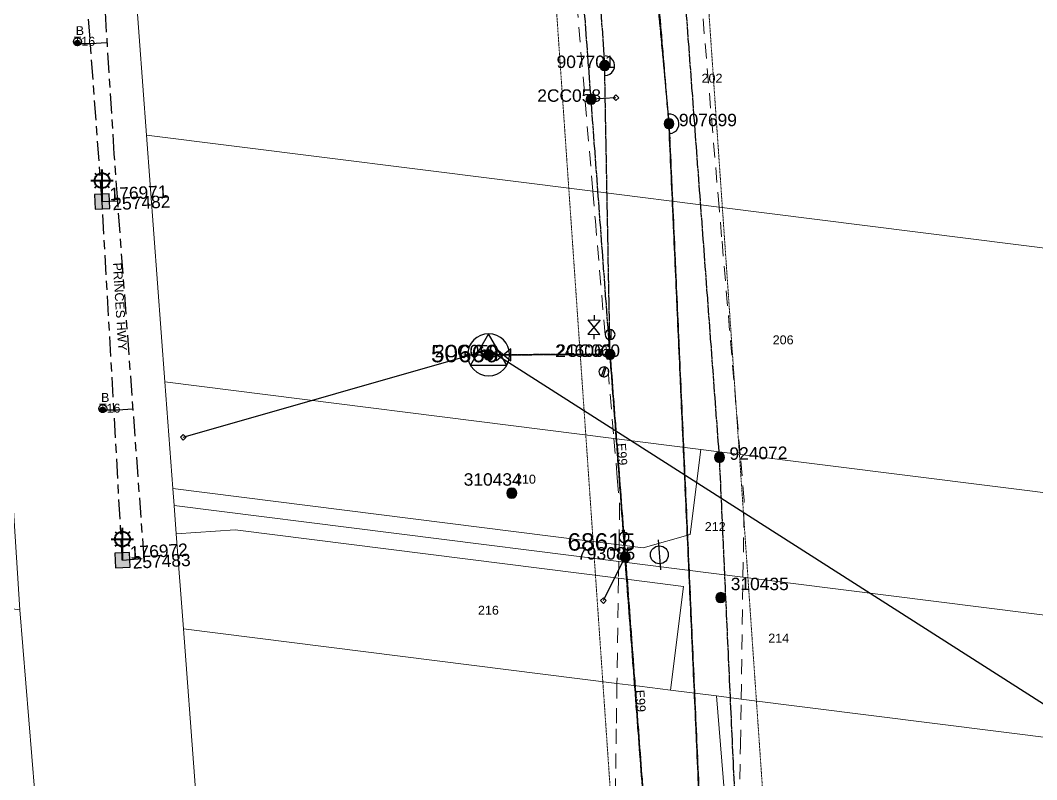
# Model space of a CAD drawing. Header units: metres. Extents: x 277863 to 282129, y 6130772 to 6135401.
# Drawn here: x 281090.3 to 281294.5, y 6133467.4 to 6133620.1 of the extents above; entities that cross this region are included whole.
import ezdxf
from ezdxf.enums import TextEntityAlignment as Align

# ---------------------------------------------------------------- set-up
doc = ezdxf.new("R2010")
doc.units = ezdxf.units.M
for name, pattern in [('Cable Exist OH', [1, 1, 0]), ('Cable Exist UG', [8.2, 4, -1.2, 1.8, -1.2]), ('Dash', [5, 3, -2]), ('HIDDEN', [0.375, 0.25, -0.125]), ('HIDDEN2', [0.1875, 0.125, -0.0625])]:
    doc.linetypes.add(name, pattern=pattern)
doc.layers.get('0').update_dxf_attribs({"color": 6})
for name, color, linetype, lineweight in [('Cadastre Easements_SP_EXT', 9, 'Continuous', 5), ('Cadastre Land Parcels_SP_EXT', 9, 'Continuous', 5), ('Cadastre Other Property_SP_EXT', 9, 'HIDDEN', 5), ('Cadastre Roads_SP_EXT', 9, 'Continuous', 5)]:
    doc.layers.add(name, color=color, linetype=linetype, lineweight=lineweight)
for name, color, linetype in [('Duct_SP_EXT', 7, 'Continuous'), ('Equip_LV_EXT', 7, 'Continuous'), ('Equip_SP_HV_EXT', 7, 'Continuous'), ('Equip_SP_LV_EXT', 7, 'Continuous'), ('Equip_SP_SL_EXT', 7, 'Continuous'), ('Mains_HV_EXT', 7, 'Continuous'), ('Mains_LV_EXT', 7, 'Continuous'), ('Mains_SL_EXT', 7, 'Continuous'), ('Mains_TR_EXT', 7, 'Continuous'), ('Services_SP_EXT', 7, 'Continuous'), ('Sub_SP_TR_HV_LV_EXT', 7, 'Continuous'), ('SupportsOH_SP_TR_HV_LV_SL_EXT', 7, 'Continuous'), ('SupportsUG_SP_LV_SL_EXT', 7, 'Continuous'), ('Trench_SP_EXT', 7, 'Continuous')]:
    doc.layers.add(name, color=color, linetype=linetype)
doc.styles.add('COLUMN_LABEL', font='arial.ttf')
doc.styles.add('HVSW_LABEL', font='arial.ttf')
doc.styles.add('iecARIAL', font='arial.ttf', dxfattribs={"height": 2})
doc.styles.add('POLE_LABEL', font='arial.ttf')
doc.styles.get("Standard").update_dxf_attribs({"font": 'arial.ttf'})

# ---------------------------------------------------------------- blocks, each defined once
blk = doc.blocks.new('SUB_POLE_EXT')
blk.add_wipeout([(0, 4.22), (0.42, 4.2), (0.83, 4.14), (1.21, 4.05), (1.62, 3.9), (1.99, 3.72), (2.35, 3.51), (2.68, 3.26), (2.99, 2.99), (3.28, 2.66), (3.52, 2.34), (3.76, 1.92), (3.9, 1.62), (4.04, 1.23), (4.18, 0.63), (4.22, 0), (4.18, -0.61), (4.06, -1.15), (3.9, -1.62), (3.58, -2.24), (3.22, -2.73), (2.97, -3.01), (2.68, -3.26), (2.36, -3.5), (2, -3.72), (1.64, -3.89), (1.25, -4.03), (0.82, -4.14), (0.42, -4.2), (0, -4.22), (-0.41, -4.2), (-0.8, -4.15), (-1.21, -4.05), (-1.62, -3.9), (-1.99, -3.73), (-2.35, -3.51), (-2.68, -3.26), (-2.96, -3.02), (-3.23, -2.72), (-3.51, -2.35), (-3.71, -2.01), (-3.91, -1.6), (-4.05, -1.21), (-4.16, -0.76), (-4.22, -0.14), (-4.21, 0.39), (-4.14, 0.83), (-4.03, 1.27), (-3.9, 1.63), (-3.71, 2.02), (-3.5, 2.37), (-3.28, 2.67), (-2.99, 2.99), (-2.68, 3.27), (-2.33, 3.52), (-1.98, 3.73), (-1.63, 3.9), (-1.2, 4.05), (-0.78, 4.15), (-0.4, 4.21)])
blk.add_line((2.16, 0.48), (2.16, 0.48, 0))
blk.add_lwpolyline([(-4.22, 0, 1), (4.22, 0, 1)], format="xyb", close=True)
blk.add_lwpolyline([(2.14, 0.52), (0, 4.22), (-3.66, -2.11), (3.66, -2.11)], close=True)
for tag, height, flags, p in [('ASSET_NUM', 3.5, 8, (2, 2)), ('STREET_CODE', 0.2, 9, (1.5, 0)), ('CONSTRUCTED_VOLTAGE', 0.2, 9, (1.5, -0.2)), ('OPERATING_VOLTAGE', 0.2, 9, (1.5, -0.6)), ('OPERATED_BY', 0.2, 9, (1.5, -0.8)), ('ORIENTATION', 0.2, 9, (1.5, -1.2)), ('OWNED_BY', 0.2, 9, (1.5, -1.4)), ('SECONDARY_VOLTAGE', 0.2, 9, (1.5, -1.6)), ('STATE', 0.2, 9, (1.5, -1.8)), ('SUBSTATION_TYPE', 0.2, 9, (1.5, -2)), ('NO_PHASES', 0.2, 9, (1.5, -0.4)), ('MAINTAINED_BY', 0.2, 9, (1.5, -1)), ('STREETNAME', 0.2, 9, (1.5, -2.8)), ('SUBURB', 0.2, 9, (1.5, -3)), ('Z', 0.2, 1, (1.5, -3.4)), ('USAGE', 0.2, 9, (1.5, -2.2)), ('LEGEND', 0.2, 9, (1.5, -2.4)), ('LOCATION', 0.2, 9, (1.5, -2.6)), ('NOTES', 0.2, 9, (1.5, -3.2))]:
    blk.add_attdef(tag, text='', height=height, dxfattribs=dict(flags=flags)).set_placement(p, align=Align.MIDDLE_LEFT)
blk = doc.blocks.new('COLUMN_EXT')
blk.add_hatch(color=256).paths.add_polyline_path([(-1.49, 1.48), (-1.49, -1.49), (1.48, -1.49), (1.48, 1.48)])
blk.add_lwpolyline([(-1.49, -1.49), (1.48, -1.49), (1.48, 1.48), (-1.49, 1.48)], close=True)
for tag, height, style, flags, p in [('ASSET_NUM', 2.5, 'COLUMN_LABEL', 8, (2, 2)), ('STRUCTURE_PLANT_NUMBER', 0.2, 'POLE_LABEL', 9, (1.81, 0.03)), ('STREET_CODE', 0.2, 'COLUMN_LABEL', 9, (1.81, -0.2))]:
    blk.add_attdef(tag, text='', height=height, dxfattribs=dict(style=style, flags=flags)).set_placement(p, align=Align.MIDDLE_LEFT)
at = {"flags": 9}
for tag, p in [('COLUMN_TYPE', (1.81, -0.4)), ('OWNED_BY', (1.81, -0.6)), ('STATE', (1.81, -0.8)), ('USAGE', (1.81, -1)), ('STREETNAME', (1.81, -1.6)), ('SUBURB', (1.81, -1.8)), ('LEGEND', (1.81, -1.2)), ('LOCATION', (1.81, -1.4)), ('NOTES', (1.81, -2))]:
    blk.add_attdef(tag, text='', height=0.2, dxfattribs=at).set_placement(p, align=Align.MIDDLE_LEFT)
at = {"flags": 1}
blk.add_attdef('Z', (1.81, -2.35), '', height=0.2, dxfattribs=at)
blk = doc.blocks.new('DUCT_EXT')
blk.add_circle((0, 0.8), 0.8)
at = {"flags": 1}
blk.add_attdef('Z', (0, 0), '', height=0.2, dxfattribs=at)
at = {"flags": 9}
for tag, p in [('DUCT_CODE', (0, 0)), ('XSECT_TYPE', (0, -0.2)), ('STATE', (0, -0.6)), ('FB_REFERENCE', (0, -0.4)), ('NOTES', (0, -0.8))]:
    blk.add_attdef(tag, text='', height=0.2, dxfattribs=at).set_placement(p, align=Align.MIDDLE_LEFT)
blk = doc.blocks.new('LV_OH_LINKS_DISTFUSE_EXT')
for p, q in [((0, 0), (0.96, 0)), ((3.84, 0), (4.8, 0))]:
    blk.add_line(p, q)
blk.add_lwpolyline([(3.84, -1.2), (3.84, 1.2), (0.96, -1.2), (0.96, 1.2)], close=True)
at = {"flags": 9}
for tag, p in [('ACTUAL_STATUS', (0, 0)), ('CONSTRUCTED_VOLTAGE', (0, -0.2)), ('OPERATING_VOLTAGE', (0, -0.6)), ('ORIENTATION', (0, -0.8)), ('OWNED_BY', (0, -1)), ('STATE', (0, -1.2)), ('SWITCH_TYPE', (0, -1.4)), ('NO_PHASES', (0, -0.4)), ('USAGE', (0, -1.6)), ('NOTES', (0, -1.8))]:
    blk.add_attdef(tag, text='', height=0.2, dxfattribs=at).set_placement(p, align=Align.MIDDLE_LEFT)
at = {"flags": 1}
blk.add_attdef('Z', (0, 0), '', height=0.2, dxfattribs=at)
blk = doc.blocks.new('LV_OH_LINKS_OPEN_EXT')
for p, q in [((-0.17, 4.97), (-0.17, 5.46)), ((0.17, 4.97), (0.17, 5.46)), ((-0.17, 3), (-0.17, 2.5)), ((0.17, 3), (0.17, 2.5))]:
    blk.add_line(p, q)
blk.add_lwpolyline([(0, 2.99, 1), (0, 4.98, 1)], format="xyb", close=True)
at = {"flags": 9}
for tag, p in [('ACTUAL_STATUS', (0, 0)), ('CONSTRUCTED_VOLTAGE', (0, -0.2)), ('OPERATING_VOLTAGE', (0, -0.6)), ('ORIENTATION', (0, -0.8)), ('OWNED_BY', (0, -1)), ('STATE', (0, -1.2)), ('SWITCH_TYPE', (0, -1.4)), ('NO_PHASES', (0, -0.4)), ('USAGE', (0, -1.6)), ('LEGEND', (0, -1.8)), ('NOTES', (0, -2))]:
    blk.add_attdef(tag, text='', height=0.2, dxfattribs=at).set_placement(p, align=Align.MIDDLE_LEFT)
at = {"flags": 1}
blk.add_attdef('Z', (0, 0), '', height=0.2, dxfattribs=at)
blk = doc.blocks.new('LV_OH_LINKS_CLOSED_EXT')
for p, q in [((-0.17, 4.97), (-0.17, 3)), ((0.17, 4.97), (0.17, 3))]:
    blk.add_line(p, q)
blk.add_lwpolyline([(0, 2.99, 1), (0, 4.98, 1)], format="xyb", close=True)
at = {"flags": 9}
for tag, p in [('ACTUAL_STATUS', (0, 0)), ('CONSTRUCTED_VOLTAGE', (0, -0.2)), ('OPERATING_VOLTAGE', (0, -0.6)), ('ORIENTATION', (0, -0.8)), ('OWNED_BY', (0, -1)), ('STATE', (0, -1.2)), ('SWITCH_TYPE', (0, -1.4)), ('NO_PHASES', (0, -0.4)), ('USAGE', (0, -1.6)), ('NOTES', (0, -1.8))]:
    blk.add_attdef(tag, text='', height=0.2, dxfattribs=at).set_placement(p, align=Align.MIDDLE_LEFT)
at = {"flags": 1}
blk.add_attdef('Z', (0, 0), '', height=0.2, dxfattribs=at)
blk = doc.blocks.new('SL_LANTERN_EXT')
at = {"lineweight": 40}
for p, q in [((0, 1.97), (0, 6.47)), ((-2.25, 4.22), (2.25, 4.22)), ((-1.46, 5.68), (-1.06, 5.28)), ((1.46, 5.68), (1.06, 5.28)), ((-1.46, 2.76), (-1.06, 3.16)), ((0, 0), (0, 2.72)), ((1.46, 2.76), (1.06, 3.16))]:
    blk.add_line(p, q, dxfattribs=at)
blk.add_circle((0, 4.22), 1.5, dxfattribs=at)
at = {"style": 'iecARIAL', "flags": 8}
blk.add_attdef('ASSET_NUM', (1.5, 1.5), '', height=2.5, dxfattribs=at)
for tag, p, height, flags in [('OPERATING_VOLTAGE', (0.98, -1.65), 0.2, 9), ('ORIENTATION', (0.98, -1.85), 0.2, 9), ('OWNED_BY', (0.98, -2.05), 0.2, 9), ('CONSTRUCTED_VOLTAGE', (0.98, -0.65), 0.2, 9), ('CONTROL_TYPE', (0.98, -0.85), 0.2, 9), ('LANTERN_PURPOSE', (0.98, -1.05), 0.2, 9), ('LANTERN_TYPE', (0.98, -1.25), 0.2, 9), ('NO_PHASES', (0.98, -1.45), 0.2, 9), ('LNUMBER', (2.18, -3.25), 2.5, 8), ('STATE', (0.98, -2.25), 0.2, 9), ('USAGE', (0.98, -2.45), 0.2, 9), ('CEXIST', (0.98, -2.65), 0.2, 9), ('CNEW', (0.98, -2.85), 0.2, 9), ('CNUMBER', (0.98, -3.05), 0.2, 9), ('CREMOVE', (0.98, -3.25), 0.2, 9), ('CREPLACE', (0.98, -3.45), 0.2, 9), ('LKINGHEIGHT', (0.98, -3.65), 0.2, 9), ('LBRACKET', (0.98, -3.85), 0.2, 9), ('LBRACKETVOCAB', (0.98, -4.05), 0.2, 9), ('LCATEGORY', (0.98, -4.25), 0.2, 9), ('LCHARGE1', (0.98, -4.45), 0.2, 9), ('LCHARGE1PERCENT', (0.98, -4.65), 0.2, 9), ('LCHARGE2', (0.98, -4.85), 0.2, 9), ('LCHARGE2PERCENT', (0.98, -5.05), 0.2, 9), ('LCHARGE3', (0.98, -5.25), 0.2, 9), ('LCHARGE3PERCENT', (0.98, -5.45), 0.2, 9), ('LEXIST', (0.98, -5.65), 0.2, 9), ('LLAMP', (0.98, -5.85), 0.2, 9), ('LLAMPVOCAB', (0.98, -6.05), 0.2, 9), ('LMAST', (0.98, -6.25), 0.2, 9), ('LMASTVOCAB', (0.98, -6.45), 0.2, 9), ('LNEW', (0.98, -6.65), 0.2, 9), ('LANTNUMBER', (0.98, -6.85), 0.2, 9), ('LOUTREACH', (0.98, -7.25), 0.2, 9), ('LOUTREACHVOCAB', (0.98, -7.45), 0.2, 9), ('LRATECODE', (0.98, -7.65), 0.2, 9), ('LREMOVE', (0.98, -7.85), 0.2, 9), ('LREPLACE', (0.98, -8.05), 0.2, 9), ('LTYPE', (0.98, -8.25), 0.2, 9), ('STREETNAME', (0.98, -9.25), 0.2, 9), ('SUBURB', (0.98, -9.45), 0.2, 1), ('LTYPEVOCAB', (0.98, -8.45), 0.2, 9), ('LEGEND', (0.98, -8.65), 0.2, 9), ('LOCATION', (0.98, -8.85), 0.2, 9), ('NOTES', (0.98, -9.05), 0.2, 9)]:
    blk.add_attdef(tag, p, '', height=height, dxfattribs=dict(flags=flags))
blk = doc.blocks.new('CCP_EXT')
at = {"flags": 9}
for tag, p in [('STATE', (0, -1.8)), ('NOTES', (0, -2))]:
    blk.add_attdef(tag, text='', height=0.2, dxfattribs=at).set_placement(p, align=Align.MIDDLE_LEFT)
blk.add_wipeout([(0, 0.57), (0.57, 0), (0, -0.57), (-0.57, 0)])
blk.add_lwpolyline([(-0.57, 0), (0, 0.57), (0.57, 0), (0, -0.57), (-0.57, 0)])
at = {"flags": 1}
blk.add_attdef('Z', (0, 0), '', height=0.2, dxfattribs=at)
at = {"flags": 9}
for tag, p in [('CCP_TYPE', (0, 0)), ('CONSTRUCTED_VOLTAGE', (0, -0.2)), ('OPERATING_VOLTAGE', (0, -0.6)), ('ORIENTATION', (0, -0.8)), ('OWNED_BY', (0, -1)), ('NO_PHASES', (0, -0.4)), ('USAGE', (0, -1.2)), ('LEGEND', (0, -1.4)), ('LIFE_SUPPORT', (0, -1.6))]:
    blk.add_attdef(tag, text='', height=0.2, dxfattribs=at).set_placement(p, align=Align.MIDDLE_LEFT)
blk = doc.blocks.new('POLE_EXT')
blk.add_hatch(color=256).paths.add_polyline_path([(-1, 0, 1), (1, 0, 1)])
blk.add_lwpolyline([(-1, 0, 1), (1, 0, 1)], format="xyb", close=True)
for tag, height, flags, p in [('pNumber', 2.5, 8, (-17.84, 2.07)), ('OWNED_BY', 0.2, 9, (1.35, -0.4)), ('SPECIAL_USE', 0.2, 9, (1.35, -0.8)), ('STATE', 0.2, 9, (1.35, -1)), ('cLV', 0.2, 9, (1.35, -1.4)), ('hDepth', 0.2, 9, (1.35, -1.6)), ('hDia', 0.2, 9, (1.35, -1.8)), ('cHV', 0.2, 9, (1.35, -2)), ('PARENT', 0.2, 9, (1.35, -0.6)), ('USAGE', 0.2, 9, (1.35, -1.2)), ('cLinedev', 0.2, 9, (1.35, -3.4)), ('pExisting', 0.2, 9, (1.35, -3.8)), ('LBRACKET', 0.2, 9, (1.35, -2.2)), ('LExisting', 0.2, 9, (1.35, -2.4)), ('LANTNUMBER', 0.2, 9, (1.35, -2.6)), ('LOther', 0.2, 9, (1.35, -2.8)), ('LRemove', 0.2, 9, (1.35, -3)), ('LEGEND', 0.2, 9, (1.35, -3.2)), ('LOCATION', 0.2, 9, (1.35, -3.6)), ('PFNUMBER', 0.2, 9, (1.35, -4)), ('pFooting', 0.2, 9, (1.35, -4.4)), ('pNew', 0.2, 9, (1.35, -4.6)), ('pRelocate', 0.2, 9, (1.35, -5)), ('pRemove', 0.2, 9, (1.35, -5.2)), ('pReplace', 0.2, 9, (1.35, -5.4)), ('pStay', 0.2, 9, (1.35, -5.6)), ('pType', 0.2, 9, (1.35, -5.8)), ('cspan', 0.2, 9, (1.35, -6)), ('STREETNAME', 0.2, 9, (1.35, -6.2)), ('NEWPFNUMBER', 0.2, 9, (1.35, -4.2)), ('SUBURB', 0.2, 9, (1.35, -6.4)), ('OPERATED_BY', 0.2, 9, (1.36, -7.01)), ('NOTES', 0.2, 9, (1.35, -6.6)), ('MAINTAINED_BY', 0.2, 9, (1.36, -6.81))]:
    blk.add_attdef(tag, text='', height=height, dxfattribs=dict(flags=flags)).set_placement(p, align=Align.MIDDLE_LEFT)
at = {"style": 'POLE_LABEL'}
for tag, height, flags, p in [('ASSET_NUM', 2.5, 8, (2, 2)), ('STRUCTURE_PLANT_NUMBER', 0.2, 9, (1.35, 0.03)), ('STREET_CODE', 0.2, 9, (1.35, -0.2))]:
    blk.add_attdef(tag, text='', height=height, dxfattribs=dict(at, flags=flags)).set_placement(p, align=Align.MIDDLE_LEFT)
at = {"flags": 1}
blk.add_attdef('Z', (1.35, -7.33), '', height=0.2, dxfattribs=at)
blk = doc.blocks.new('HV_DOF_CLOSED_EXT')
for p, q in [((0, 7.9), (0, 6.94)), ((0, 4.06), (0, 3.1))]:
    blk.add_line(p, q)
blk.add_lwpolyline([(-1.2, 4.06), (1.2, 4.06), (-1.2, 6.94), (1.2, 6.94)], close=True)
for tag, height, flags, p in [('ASSET_NUM', 2.5, 8, (2, 2)), ('STREET_CODE', 0.2, 9, (1.5, 0)), ('ACTUAL_STATUS', 0.2, 9, (1.5, -0.2)), ('CONSTRUCTED_VOLTAGE', 0.2, 9, (1.5, -0.4)), ('OPERATING_VOLTAGE', 0.2, 9, (1.5, -0.8)), ('ORIENTATION', 0.2, 9, (1.5, -1)), ('OWNED_BY', 0.2, 9, (1.5, -1.2)), ('OPERATED_BY', 0.2, 9, (1.5, -1.4)), ('STATE', 0.2, 9, (1.5, -1.8)), ('SWITCH_TYPE', 0.2, 9, (1.5, -2)), ('NO_PHASES', 0.2, 9, (1.5, -0.6)), ('MAINTAINED_BY', 0.2, 9, (1.5, -1.6)), ('STREETNAME', 0.2, 9, (1.5, -2.8)), ('SUBURB', 0.2, 9, (1.5, -3)), ('Z', 0.2, 1, (1.5, -3.6)), ('USAGE', 0.2, 9, (1.5, -2.2)), ('LEGEND', 0.2, 9, (1.5, -2.4)), ('LOCATION', 0.2, 9, (1.5, -2.6)), ('NOTES', 0.2, 9, (1.5, -3.2)), ('LABEL_ALIGNMENT', 0.2, 9, (1.5, -3.4))]:
    blk.add_attdef(tag, text='', height=height, dxfattribs=dict(flags=flags)).set_placement(p, align=Align.MIDDLE_LEFT)
blk = doc.blocks.new('HV_ABS_CLOSED_EXT')
blk.add_line((-3, 6.87), (3, 6.87))
blk.add_circle((0, 6.87), 1.8)
at = {"style": 'HVSW_LABEL'}
for tag, height, flags, p in [('ASSET_NUM', 3.5, 8, (2, 2)), ('STREET_CODE', 0.2, 9, (0, -0.2))]:
    blk.add_attdef(tag, text='', height=height, dxfattribs=dict(at, flags=flags)).set_placement(p, align=Align.MIDDLE_LEFT)
at = {"flags": 1}
blk.add_attdef('Z', (0, 0), '', height=0.2, dxfattribs=at)
at = {"flags": 9}
for tag, p in [('ACTUAL_STATUS', (0, -0.4)), ('CONSTRUCTED_VOLTAGE', (0, -0.6)), ('OPERATING_VOLTAGE', (0, -1)), ('ORIENTATION', (0, -1.2)), ('OWNED_BY', (0, -1.4)), ('STATE', (0, -1.6)), ('SWITCH_TYPE', (0, -1.8)), ('NO_PHASES', (0, -0.8)), ('USAGE', (0, -2)), ('STREETNAME', (0, -2.6)), ('SUBURB', (0, -2.8)), ('LEGEND', (0, -2.2)), ('LOCATION', (0, -2.4)), ('NOTES', (0, -3))]:
    blk.add_attdef(tag, text='', height=0.2, dxfattribs=at).set_placement(p, align=Align.MIDDLE_LEFT)
blk = doc.blocks.new('CABLE_LARGE_EXT')
h = blk.add_hatch(color=256)
edge = h.paths.add_edge_path()
edge.add_arc((0, 0.55), 0.55, 0, 360)
blk.add_circle((0, 0.55), 0.55)
at = {"flags": 1}
blk.add_attdef('Z', (0, 0), '', height=0.2, dxfattribs=at)
at = {"flags": 9}
for tag, p in [('COND_CODE', (0, 0)), ('STATE', (0, -0.4)), ('XSECT_SIZE', (0, -0.6)), ('FB_REFERENCE', (0, -0.2)), ('NOTES', (0, -0.8))]:
    blk.add_attdef(tag, text='', height=0.2, dxfattribs=at).set_placement(p, align=Align.MIDDLE_LEFT)

msp = doc.modelspace()

# ---------------------------------------------------------------- linework, layer by layer
at = {"layer": 'Cadastre Land Parcels_SP_EXT', "linetype": 'Continuous'}
for points in [[(281366.12, 6133614.59), (281226.42, 6133632.19), (281201.05, 6133635.39), (281111.94, 6133646.61), (281115.63, 6133596.98), (281205.3, 6133585.68), (281230.66, 6133582.49), (281360.03, 6133566.19), (281366.12, 6133614.59)], [(281224.83, 6133516.7), (281226.99, 6133533.79), (281209.53, 6133535.98), (281119.32, 6133547.35), (281120.92, 6133525.91), (281210.55, 6133514.62), (281215.42, 6133514.01), (281224.83, 6133516.7)], [(281353.92, 6133517.8), (281234.9, 6133532.79), (281226.99, 6133533.79), (281224.83, 6133516.7), (281215.42, 6133514.01), (281210.55, 6133514.62), (281120.92, 6133525.91), (281121.18, 6133522.5), (281210.5, 6133511.25), (281235.46, 6133508.11), (281350.87, 6133493.58), (281353.92, 6133517.8)], [(281121.18, 6133522.5), (281121.6, 6133516.82), (281133.4, 6133517.6), (281210.45, 6133507.9), (281223.53, 6133506.25), (281220.9, 6133485.39), (281230.12, 6133484.22), (281235.09, 6133483.6), (281299.59, 6133475.47), (281319.8, 6133472.93), (281347.78, 6133469.4), (281347.83, 6133469.4), (281350.87, 6133493.58), (281235.46, 6133508.11), (281210.5, 6133511.25), (281121.18, 6133522.5)], [(281223.53, 6133506.25), (281210.45, 6133507.9), (281133.4, 6133517.6), (281121.6, 6133516.82), (281123.03, 6133497.71), (281210.13, 6133486.74), (281214.68, 6133486.17), (281220.9, 6133485.39), (281223.53, 6133506.25)], [(281108.95, 6133271.11), (281097.87, 6133406.98), (281095.57, 6133435.22), (281090.15, 6133501.57), (281071.63, 6133504.12), (281072.1, 6133496.08), (281076.76, 6133433.28), (281078.87, 6133404.83), (281088.89, 6133269.63), (281108.95, 6133271.11)], [(281230.13, 6133484.22), (281220.9, 6133485.39), (281214.68, 6133486.17), (281210.14, 6133486.74), (281123.03, 6133497.71), (281127.43, 6133438.49), (281131.71, 6133434.8), (281174.26, 6133437.95), (281209.34, 6133433.53), (281234.3, 6133430.39), (281234.33, 6133432.51), (281230.13, 6133484.22)], [(281302.03, 6133436.71), (281299.59, 6133475.47), (281235.09, 6133483.6), (281230.13, 6133484.22), (281234.33, 6133432.51), (281234.3, 6133430.39), (281234.5, 6133430.36), (281288.08, 6133423.61), (281302.03, 6133436.71)]]:
    msp.add_lwpolyline(points, close=True, dxfattribs=at)
at = {"layer": 'Duct_SP_EXT'}
for points in [[(281102.32, 6133615.4), (281104.41, 6133615.4), (281107.58, 6133615.62)], [(281107.6, 6133541.73), (281109.94, 6133541.73), (281112.81, 6133541.95)]]:
    msp.add_lwpolyline(points, dxfattribs=at)
at = {"layer": 'Mains_HV_EXT', "linetype": 'Cable Exist OH'}
for points in [[(281204.37, 6133657.99), (281207.66, 6133610.97)], [(281215.83, 6133650.39), (281220.59, 6133599.27)], [(281220.59, 6133599.27), (281228.15, 6133430.37), (281224.55, 6133266.95), (281220.86, 6133099.32), (281217.17, 6132931.68), (281213.61, 6132770.14)], [(281205.44, 6133552.88), (281208.75, 6133552.9)], [(281211.76, 6133512.14), (281211.8, 6133512.21), (281208.75, 6133552.9)], [(281215.84, 6133458.37), (281211.76, 6133512.14)]]:
    msp.add_lwpolyline(points, dxfattribs=at)
at = {"layer": 'Mains_HV_EXT', "linetype": 'Continuous'}
for points in [[(281207.7, 6133608.97, 1.039948), (281207.52, 6133612.91)], [(281220.68, 6133597.31, 1.050332), (281220.41, 6133601.2)]]:
    msp.add_lwpolyline(points, format="xyb", dxfattribs=at)
at = {"layer": 'Mains_LV_EXT', "linetype": 'Cable Exist OH'}
for points in [[(281204.94, 6133604.18), (281200.37, 6133665.55)], [(281208.75, 6133552.9), (281211.83, 6133512.17)], [(281211.83, 6133512.13), (281215.84, 6133458.37), (281215.84, 6133458.2)]]:
    msp.add_lwpolyline(points, dxfattribs=at)
at = {"layer": 'Mains_LV_EXT', "linetype": 'Continuous'}
msp.add_lwpolyline([(281208.61, 6133554.89, 0.393623), (281206.75, 6133552.89)], format="xyb", dxfattribs=at)
at = {"layer": 'Mains_SL_EXT', "linetype": 'Cable Exist UG'}
for points in [[(281106.69, 6133583.62), (281101.7, 6133651.08)], [(281110.77, 6133511.55), (281106.69, 6133583.62)]]:
    msp.add_lwpolyline(points, dxfattribs=at)
at = {"layer": 'Trench_SP_EXT', "linetype": 'Cable Exist UG'}
for points in [[(281109.83, 6133583.79), (281109.14, 6133593.15), (281105.5, 6133651.27)], [(281106.69, 6133583.62), (281109.83, 6133583.79)], [(281110.77, 6133511.55), (281115.15, 6133511.91), (281109.83, 6133583.79)]]:
    msp.add_lwpolyline(points, dxfattribs=at)

# ---------------------------------------------------------------- block references
at = {"layer": 'Duct_SP_EXT'}
for name, p in [('DUCT_EXT', (281101.73, 6133614.95)), ('CABLE_LARGE_EXT', (281101.73, 6133614.95)), ('DUCT_EXT', (281106.81, 6133541.19)), ('CABLE_LARGE_EXT', (281106.81, 6133541.19))]:
    msp.add_blockref(name, p, dxfattribs=at)
at = {"layer": 'Equip_SP_HV_EXT'}
ref = msp.add_blockref('HV_DOF_CLOSED_EXT', (281205.44, 6133552.88), dxfattribs=dict(at, rotation=359.0555200002836))
ref.add_attrib('ASSET_NUM', '24606', dxfattribs={"layer": '0', "height": 2.5}).set_placement((281207.44, 6133553.64), align=Align.MIDDLE_RIGHT)
ref = msp.add_blockref('HV_ABS_CLOSED_EXT', (281211.8, 6133512.14), dxfattribs=dict(at, rotation=273.8998091748329))
ref.add_attrib('ASSET_NUM', '68615', dxfattribs={"layer": '0', "height": 3.5, "style": 'HVSW_LABEL'}).set_placement((281213.8, 6133512.39), align=Align.BOTTOM_RIGHT)
at = {"layer": 'Equip_SP_LV_EXT'}
msp.add_blockref('LV_OH_LINKS_CLOSED_EXT', (281208.75, 6133552.9), dxfattribs=at)
for name, p, rotation in [('LV_OH_LINKS_CLOSED_EXT', (281208.78, 6133553.16), 161.5216367362113), ('LV_OH_LINKS_OPEN_EXT', (281211.8, 6133512.14), 3.647807830219295)]:
    msp.add_blockref(name, p, dxfattribs=dict(at, rotation=rotation))
at = {"layer": 'Equip_SP_SL_EXT'}
ref = msp.add_blockref('SL_LANTERN_EXT', (281106.69, 6133583.62), dxfattribs=at)
ref.add_attrib('ASSET_NUM', '176971', dxfattribs={"layer": '0', "height": 2.5, "rotation": 2.6026, "style": 'iecARIAL'}).set_placement((281108.19, 6133585.12), align=Align.MIDDLE_LEFT)
ref = msp.add_blockref('SL_LANTERN_EXT', (281110.77, 6133511.55), dxfattribs=at)
ref.add_attrib('ASSET_NUM', '176972', dxfattribs={"layer": '0', "height": 2.5, "rotation": 3.055, "style": 'iecARIAL'}).set_placement((281112.27, 6133513.05), align=Align.MIDDLE_LEFT)
at = {"layer": 'Sub_SP_TR_HV_LV_EXT'}
ref = msp.add_blockref('SUB_POLE_EXT', (281184.35, 6133552.81), dxfattribs=at)
ref.add_attrib('ASSET_NUM', '50660', dxfattribs={"layer": '0', "height": 3.5}).set_placement((281186.35, 6133553.06), align=Align.MIDDLE_RIGHT)
at = {"layer": 'SupportsOH_SP_TR_HV_LV_SL_EXT'}
ref = msp.add_blockref('POLE_EXT', (281207.66, 6133610.97), dxfattribs=at)
ref.add_attrib('ASSET_NUM', '907701', dxfattribs={"layer": '0', "height": 2.5, "style": 'POLE_LABEL'}).set_placement((281209.66, 6133611.72), align=Align.MIDDLE_RIGHT)
ref = msp.add_blockref('POLE_EXT', (281204.94, 6133604.18), dxfattribs=at)
ref.add_attrib('ASSET_NUM', '2CC058', dxfattribs={"layer": '0', "height": 2.5, "style": 'POLE_LABEL'}).set_placement((281206.94, 6133604.93), align=Align.MIDDLE_RIGHT)
ref = msp.add_blockref('POLE_EXT', (281220.59, 6133599.27), dxfattribs=at)
ref.add_attrib('ASSET_NUM', '907699', dxfattribs={"layer": '0', "height": 2.5, "style": 'POLE_LABEL'}).set_placement((281222.59, 6133600.02), align=Align.MIDDLE_LEFT)
ref = msp.add_blockref('POLE_EXT', (281208.75, 6133552.9), dxfattribs=at)
ref.add_attrib('ASSET_NUM', '2CC060', dxfattribs={"layer": '0', "height": 2.5, "style": 'POLE_LABEL'}).set_placement((281210.75, 6133553.65), align=Align.MIDDLE_RIGHT)
ref = msp.add_blockref('POLE_EXT', (281230.74, 6133532.19), dxfattribs=at)
ref.add_attrib('ASSET_NUM', '924072', dxfattribs={"layer": '0', "height": 2.5, "rotation": 1, "style": 'POLE_LABEL'}).set_placement((281232.74, 6133532.94), align=Align.MIDDLE_LEFT)
ref = msp.add_blockref('POLE_EXT', (281189, 6133525), dxfattribs=at)
ref.add_attrib('ASSET_NUM', '310434', dxfattribs={"layer": '0', "height": 2.5, "style": 'POLE_LABEL'}).set_placement((281191, 6133525.75), align=Align.BOTTOM_RIGHT)
ref = msp.add_blockref('POLE_EXT', (281211.8, 6133512.14), dxfattribs=at)
ref.add_attrib('ASSET_NUM', '793085', dxfattribs={"layer": '0', "height": 2.5, "style": 'POLE_LABEL'}).set_placement((281213.8, 6133512.89), align=Align.MIDDLE_RIGHT)
ref = msp.add_blockref('POLE_EXT', (281231, 6133504), dxfattribs=at)
ref.add_attrib('ASSET_NUM', '310435', dxfattribs={"layer": '0', "height": 2.5, "style": 'POLE_LABEL'}).set_placement((281233, 6133504.75), align=Align.BOTTOM_LEFT)
at = {"layer": 'SupportsUG_SP_LV_SL_EXT'}
ref = msp.add_blockref('COLUMN_EXT', (281106.69, 6133583.62), dxfattribs=dict(at, rotation=92.63442881003745))
ref.add_attrib('ASSET_NUM', '257482', dxfattribs={"layer": '0', "height": 2.5, "rotation": 2.7429, "style": 'COLUMN_LABEL'}).set_placement((281108.69, 6133584.37), align=Align.TOP_LEFT)
ref = msp.add_blockref('COLUMN_EXT', (281110.77, 6133511.55), dxfattribs=dict(at, rotation=92.63442881003745))
ref.add_attrib('ASSET_NUM', '257483', dxfattribs={"layer": '0', "height": 2.5, "rotation": 2.7429, "style": 'COLUMN_LABEL'}).set_placement((281112.77, 6133512.3), align=Align.TOP_LEFT)

# ---------------------------------------------------------------- texts
at = {"layer": 'Cadastre Land Parcels_SP_EXT'}
for s, p in [('202', (281227.14, 6133607.52)), ('206', (281241.43, 6133554.92)), ('210', (281189.65, 6133526.91)), ('212', (281227.78, 6133517.37)), ('216', (281182.21, 6133500.57)), ('214', (281240.54, 6133494.96))]:
    msp.add_text(s, height=1.8, dxfattribs=at).set_placement(p)
at = {"layer": 'Cadastre Roads_SP_EXT'}
msp.add_text('PRINCES HWY', height=1.8, rotation=273.4962, dxfattribs=at).set_placement((281108.84, 6133571.29))
at = {"layer": 'Duct_SP_EXT'}
for s, p in [('B', (281101.38, 6133617.08)), ('T16', (281100.96, 6133614.94)), ('B', (281106.47, 6133543.33)), ('T16', (281106.05, 6133541.19))]:
    msp.add_text(s, height=1.8, dxfattribs=at).set_placement(p)
at = {"layer": 'Mains_LV_EXT'}
for rotation, p in [(274.3252, (281210.11, 6133534.99)), (274.2608, (281213.83, 6133485.39))]:
    msp.add_text('E99', height=1.8, rotation=rotation, dxfattribs=at).set_placement(p)

# ---------------------------------------------------------------- next in the draw order: linework, layer by layer
at = {"layer": 'Cadastre Land Parcels_SP_EXT', "linetype": 'Continuous'}
msp.add_lwpolyline([(281358.01, 6133550.14), (281360.03, 6133566.19), (281230.66, 6133582.49), (281205.3, 6133585.68), (281115.63, 6133596.98), (281119.32, 6133547.35), (281209.53, 6133535.98), (281226.99, 6133533.79), (281234.9, 6133532.79), (281353.92, 6133517.8), (281358.01, 6133550.14)], close=True, dxfattribs=at)
at = {"layer": 'Mains_HV_EXT', "linetype": 'Cable Exist OH'}
msp.add_lwpolyline([(281184.35, 6133552.81), (281205.44, 6133552.88)], dxfattribs=at)
at = {"layer": 'Mains_LV_EXT', "linetype": 'Cable Exist OH'}
msp.add_lwpolyline([(281208.75, 6133552.9), (281184.35, 6133552.81)], dxfattribs=at)

# ---------------------------------------------------------------- next in the draw order: block references
at = {"layer": 'Equip_LV_EXT'}
msp.add_blockref('LV_OH_LINKS_DISTFUSE_EXT', (281184.99, 6133552.81), dxfattribs=at)
at = {"layer": 'Services_SP_EXT'}
for p in [(281209.93, 6133604.49), (281207.43, 6133503.41)]:
    msp.add_blockref('CCP_EXT', p, dxfattribs=at)

# ---------------------------------------------------------------- next in the draw order: linework, layer by layer
at = {"layer": 'Cadastre Easements_SP_EXT', "linetype": 'Dash'}
for points in [[(281182.4, 6133854.05), (281184.91, 6133824.63), (281187.56, 6133793.57), (281187.79, 6133790.84), (281192.85, 6133731.51), (281192.88, 6133731.21), (281196.81, 6133685.09), (281197.02, 6133682.6), (281201.05, 6133635.39), (281201.63, 6133628.63), (281205.29, 6133585.68), (281205.8, 6133579.76), (281209.53, 6133535.98), (281210.21, 6133528.05), (281210.67, 6133522.66), (281210.55, 6133514.62), (281210.5, 6133511.25), (281210.45, 6133507.9), (281210.14, 6133486.74), (281210, 6133477.63), (281209.34, 6133433.53)], [(281234.33, 6133432.51), (281234.95, 6133474.44), (281235.09, 6133483.6), (281235.46, 6133508.11), (281235.69, 6133523.53), (281234.9, 6133532.79), (281231.17, 6133576.52), (281230.66, 6133582.49), (281227, 6133625.4), (281226.42, 6133632.19), (281222.39, 6133679.36), (281222.18, 6133681.89), (281218.24, 6133727.97), (281218.22, 6133728.31), (281213.16, 6133787.6), (281212.92, 6133790.38), (281210.27, 6133821.44), (281207.76, 6133850.81)]]:
    msp.add_lwpolyline(points, dxfattribs=at)
at = {"layer": 'Cadastre Other Property_SP_EXT', "linetype": 'HIDDEN2'}
msp.add_lwpolyline([(281239.87, 6133458.45), (281221.3, 6133727.59), (281190.44, 6133731.53), (281209, 6133462.37), (281239.87, 6133458.45)], close=True, dxfattribs=at)
at = {"layer": 'Mains_HV_EXT', "linetype": 'Cable Exist OH'}
msp.add_lwpolyline([(281208.75, 6133552.9), (281207.66, 6133610.97)], dxfattribs=at)
at = {"layer": 'Mains_LV_EXT', "linetype": 'Cable Exist OH'}
msp.add_lwpolyline([(281208.75, 6133552.9), (281204.94, 6133604.18)], dxfattribs=at)
at = {"layer": 'Mains_TR_EXT', "linetype": 'Cable Exist OH'}
msp.add_lwpolyline([(281211.42, 6132604.56), (281213.61, 6132770.14), (281217.17, 6132931.68), (281220.86, 6133099.32), (281224.55, 6133266.95), (281228.15, 6133430.37), (281220.59, 6133599.27), (281205.6, 6133780.16), (281197.24, 6133846.96), (281187.87, 6133972.72)], dxfattribs=at)
at = {"layer": 'Services_SP_EXT'}
for points in [[(281209.93, 6133604.49), (281204.94, 6133604.18)], [(281306.96, 6133475.45), (281184.35, 6133553.81)], [(281207.43, 6133503.41), (281211.79, 6133512.17)]]:
    msp.add_lwpolyline(points, dxfattribs=at)

# ---------------------------------------------------------------- next in the draw order: block references
for p in [(281179.35, 6133552.79), (281123, 6133536.24)]:
    msp.add_blockref('CCP_EXT', p, dxfattribs=at)

# ---------------------------------------------------------------- next in the draw order: linework, layer by layer
at = {"layer": 'Cadastre Roads_SP_EXT', "linetype": 'Continuous'}
msp.add_lwpolyline([(281111.64, 6133436.87), (281127.43, 6133438.49), (281123.03, 6133497.71), (281121.6, 6133516.82), (281121.18, 6133522.5), (281120.92, 6133525.91), (281119.32, 6133547.35), (281115.63, 6133596.98), (281111.94, 6133646.61), (281108.25, 6133696.24), (281104.8, 6133742.6), (281085.62, 6133734.38), (281075.55, 6133730.07), (281090.15, 6133501.57), (281095.57, 6133435.22), (281111.64, 6133436.87)], close=True, dxfattribs=at)
at = {"layer": 'Mains_TR_EXT', "linetype": 'Cable Exist OH'}
msp.add_lwpolyline([(281211.51, 6132209.94), (281215.54, 6132392.94), (281218.43, 6132523.94), (281221.46, 6132661.26), (281221.78, 6132675.94), (281224.93, 6132818.93), (281228.22, 6132970.93), (281231.24, 6133111.64), (281234.24, 6133244.83), (281236.21, 6133412.16), (281234.57, 6133447.87), (281230.74, 6133532.19), (281220, 6133676.64), (281209.93, 6133811.34), (281200.97, 6133933.23), (281192.53, 6134046.62), (281187.23, 6134117.7), (281175.15, 6134269.25), (281146.6, 6134435.71)], dxfattribs=at)
at = {"layer": 'Services_SP_EXT'}
for points in [[(281123, 6133536.24), (281184.35, 6133553.81)], [(281179.35, 6133552.79), (281184.35, 6133552.81)]]:
    msp.add_lwpolyline(points, dxfattribs=at)

# ---------------------------------------------------------------- next in the draw order: block references
at = {"layer": 'SupportsOH_SP_TR_HV_LV_SL_EXT'}
ref = msp.add_blockref('POLE_EXT', (281184.35, 6133552.81), dxfattribs=at)
ref.add_attrib('ASSET_NUM', '2CC059', dxfattribs={"layer": '0', "height": 2.5, "style": 'POLE_LABEL'}).set_placement((281186.35, 6133553.56), align=Align.MIDDLE_RIGHT)

doc.saveas('drawing.dxf')
